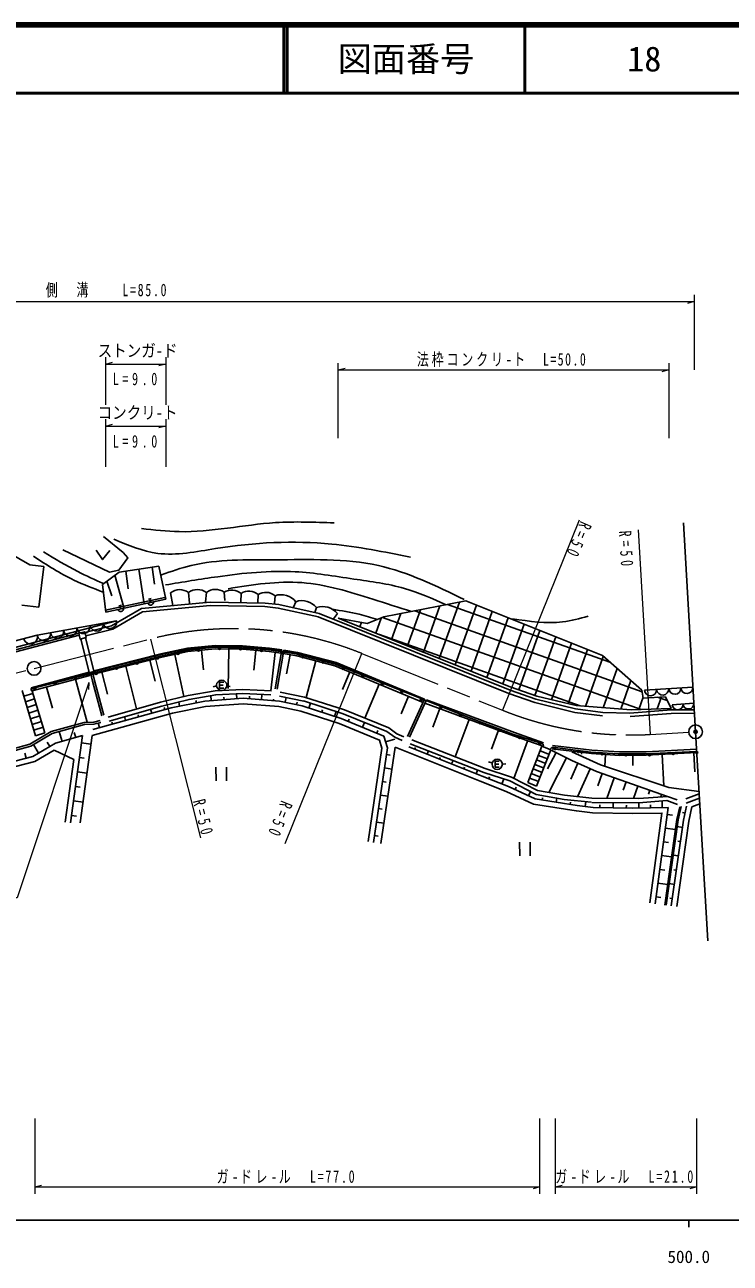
# Model space of a CAD drawing. Units: millimetres, scale not verified. Extents: x 40000 to 680000, y 20000 to 380000.
# Drawn here: x 470841 to 574068, y 198715 to 380000 of the extents above; entities that cross this region are included whole.
import ezdxf
from ezdxf.enums import TextEntityAlignment as Align

# ---------------------------------------------------------------- set-up
doc = ezdxf.new("R2010")
doc.units = ezdxf.units.MM
doc.header["$LTSCALE"] = 1000
doc.header["$PDMODE"] = 32
doc.header["$PDSIZE"] = 500
doc.linetypes.add('CHAIN', pattern=[18.5, 12, -1.5, 3.5, -1.5])
for name, color, linetype, lineweight in [('M-BGD', 7, 'Continuous', 25), ('M-BMK', 2, 'CHAIN', 13), ('M-BMK-SRVR', 3, 'Continuous', 25), ('M-STR-HTXT', 7, 'Continuous', 13), ('M-TTL', 2, 'Continuous', 140), ('M-TTL-BAND', 7, 'Continuous', 25), ('M-TTL-LINE', 7, 'Continuous', 50)]:
    doc.layers.add(name, color=color, linetype=linetype, lineweight=lineweight)
doc.layers.add('M-OTRS', color=6, linetype='Continuous')
doc.layers.add('M-TTL-TXT', color=7, linetype='Continuous')
doc.styles.add('ＭＳ ゴシック', font='')
doc.styles.get('ＭＳ ゴシック').set_extended_font_data('MS Gothic')

msp = doc.modelspace()

# ---------------------------------------------------------------- hatches: boundary and pattern name
at = {"layer": 'M-BGD'}
h = msp.add_hatch(dxfattribs=at)
h.set_pattern_fill('USER', color=256, style=0, pattern_type=2)
h.set_pattern_definition([(340.415, (488405, 419710), (838.013, 2355.363), []), (250.415, (488405, 419710), (2355.363, -838.013), [])])
h.paths.add_polyline_path([(516702, 293150), (541873, 283111), (545793, 281717), (551533, 280334), (559554, 279725), (565407, 279922), (564574, 281647), (561332, 281450), (561152, 282586), (555363, 287660), (535380, 295688), (523393, 293313), (520954, 292382)])

# ---------------------------------------------------------------- linework, layer by layer
for p, q in [((459256, 307958), (471557, 300953)), ((471557, 300953), (473610, 300708)), ((472897, 294737), (473610, 300708)), ((484034, 299432), (485326, 294716)), ((485605, 300024), (485988, 297426)), ((487542, 300310), (488289, 295241)), ((489478, 300595), (489842, 298124)), ((490447, 300738), (491461, 295923)), ((482228, 298084), (482685, 294036)), ((482830, 298533), (483588, 296426)), ((482674, 294290), (491356, 296185)), ((482685, 294036), (491461, 295923)), ((488937, 295913), (489328, 295998)), ((489434, 295510), (489044, 295425)), ((489132, 295956), (489239, 295467)), ((492187, 296867), (492488, 294982)), ((494799, 296889), (494945, 295346)), ((497411, 296911), (497289, 295537)), ((500023, 296932), (500091, 295731)), ((502504, 296762), (502438, 295522)), ((504984, 296592), (504956, 295371)), ((507464, 296422), (507359, 295334)), ((510503, 295551), (510167, 294728)), ((470399, 295036), (472897, 294737)), ((484596, 294965), (484986, 295050)), ((485093, 294562), (484702, 294477)), ((484791, 295008), (484898, 294519)), ((513543, 294680), (513263, 293953)), ((516582, 293809), (516016, 293060)), ((484259, 292750), (451971, 284310)), ((479032, 290073), (480246, 285253)), ((479711, 290244), (480925, 285424)), ((496718, 288444), (497014, 285558)), ((500698, 288624), (500625, 282831)), ((504638, 288421), (504376, 285532)), ((506642, 288641), (508441, 288429)), ((506653, 288741), (508458, 288528)), ((508458, 288528), (507478, 282785)), ((508753, 288477), (507773, 282731)), ((489128, 286971), (489900, 283902)), ((492797, 287825), (494122, 281681)), ((507500, 288137), (506834, 282494)), ((508669, 287984), (508399, 288031)), ((508669, 287984), (510636, 287629)), ((509653, 287807), (509148, 285010)), ((513434, 286898), (512027, 281519)), ((529285, 281178), (516353, 286549)), ((529323, 281270), (516392, 286641)), ((471793, 282934), (480246, 285253)), ((471822, 282838), (480271, 285156)), ((471927, 282485), (480377, 284770)), ((480271, 285156), (480950, 285327)), ((480770, 283941), (480465, 285205)), ((481062, 284012), (480756, 285278)), ((482127, 285211), (482925, 282036)), ((485628, 286091), (487197, 279847)), ((518383, 285273), (517320, 282714)), ((471784, 282964), (473764, 276337)), ((472001, 282891), (472292, 282964)), ((474040, 283056), (474882, 279944)), ((478264, 284199), (479970, 277895)), ((480771, 283938), (482130, 278860)), ((481061, 284015), (482419, 278938)), ((498892, 283224), (498406, 283107)), ((499355, 283313), (499865, 283313)), ((500427, 283224), (500914, 283113)), ((522686, 283485), (520617, 278505)), ((568617, 283042), (561530, 282614)), ((470443, 282563), (472422, 275937)), ((472032, 282136), (470690, 281735)), ((472279, 281307), (470938, 280907)), ((497169, 281003), (492279, 280034)), ((495947, 280760), (495882, 281086)), ((502820, 281415), (497169, 281003)), ((498111, 281071), (498058, 281796)), ((499995, 281209), (499967, 281593)), ((501878, 281346), (501825, 282070)), ((508113, 280997), (502820, 281415)), ((503702, 281345), (503730, 281703)), ((505466, 281206), (505526, 281965)), ((507231, 281066), (507247, 281276)), ((511454, 280291), (508113, 280997)), ((511676, 281006), (508119, 281706)), ((511792, 281594), (508226, 282296)), ((508948, 280820), (509095, 281514)), ((526989, 281698), (525918, 279121)), ((529282, 281179), (526864, 275839)), ((529559, 281064), (527137, 275714)), ((529605, 281166), (542501, 276398)), ((472527, 280479), (471185, 280078)), ((472774, 279651), (471433, 279250)), ((492279, 280034), (480800, 276848)), ((489409, 279237), (489251, 279806)), ((491323, 279768), (491244, 280053)), ((493502, 280276), (493382, 280882)), ((510619, 280468), (510695, 280826)), ((511454, 280291), (517133, 278454)), ((512401, 279985), (512631, 280697)), ((514294, 279373), (514409, 279729)), ((516186, 278760), (516417, 279474)), ((531554, 279912), (530554, 277208)), ((568752, 280712), (565577, 280443)), ((473021, 278822), (471680, 278422)), ((473269, 277994), (471927, 277593)), ((481756, 277114), (481576, 277762)), ((483670, 277645), (483595, 277912)), ((485583, 278175), (485431, 278722)), ((487496, 278706), (487419, 278985)), ((517133, 278454), (523387, 275890)), ((518175, 278027), (518319, 278377)), ((520260, 277172), (520552, 277884)), ((535865, 278318), (533835, 272828)), ((473516, 277166), (472175, 276765)), ((472422, 275937), (473764, 276337)), ((479281, 275941), (475313, 274832)), ((476305, 275109), (475897, 276569)), ((477553, 263189), (479281, 275941)), ((478289, 275663), (478086, 276390)), ((480683, 275986), (478957, 263203)), ((522344, 276317), (522492, 276679)), ((523387, 275890), (523893, 274178)), ((540176, 276725), (539146, 273939)), ((542501, 276398), (546723, 274912)), ((475313, 274832), (472022, 272896)), ((472845, 273380), (472099, 274648)), ((474490, 274348), (474114, 274987)), ((475151, 273808), (477999, 272436)), ((479137, 274878), (480509, 274692)), ((523893, 274178), (521884, 260313)), ((522919, 260168), (525049, 274250)), ((523640, 275034), (524989, 275433)), ((527035, 274315), (537779, 270004)), ((527930, 273956), (528024, 274188)), ((544420, 275156), (542397, 269681)), ((546508, 274385), (544440, 269077)), ((547812, 273876), (545744, 268568)), ((546223, 274874), (546508, 274780)), ((546508, 274385), (547812, 273876)), ((547849, 273831), (550882, 272315)), ((548073, 274515), (553828, 273815)), ((548162, 274228), (548460, 274191)), ((553828, 273815), (557869, 273552)), ((472022, 272896), (456337, 268876)), ((471042, 272645), (470852, 273386)), ((476760, 263297), (477999, 272436)), ((478849, 272753), (479535, 272660)), ((523749, 273187), (524307, 273107)), ((529721, 273237), (529914, 273718)), ((531512, 272519), (531611, 272767)), ((533302, 271800), (533508, 272312)), ((539198, 271970), (538718, 272112)), ((547084, 271867), (545732, 272394)), ((547343, 272531), (545991, 273058)), ((547601, 273194), (546249, 273721)), ((548580, 273486), (547354, 271076)), ((550115, 272706), (547530, 267622)), ((550882, 272315), (554481, 270701)), ((550886, 273597), (555096, 271677)), ((552334, 273457), (552310, 273208)), ((555818, 273185), (555707, 271473)), ((559822, 273065), (559832, 271578)), ((564109, 273199), (564349, 268586)), ((568748, 273441), (568895, 270635)), ((478561, 270628), (479935, 270442)), ((498820, 271338), (498822, 269338)), ((500342, 269340), (500340, 271340)), ((523462, 271207), (524565, 271047)), ((535093, 271082), (535199, 271345)), ((536884, 270364), (537101, 270905)), ((539680, 271749), (540190, 271749)), ((540711, 271784), (541209, 271835)), ((546309, 269877), (544957, 270404)), ((546567, 270540), (545215, 271067)), ((546826, 271204), (545474, 271731)), ((551782, 271912), (550734, 269575)), ((553581, 271105), (551742, 267004)), ((554481, 270701), (564898, 267035)), ((555349, 270395), (554712, 268586)), ((478273, 268502), (478960, 268409)), ((523176, 269226), (523720, 269147)), ((537779, 270004), (541619, 268517)), ((538739, 269633), (538856, 269934)), ((540659, 268889), (540932, 269592)), ((541619, 268517), (545533, 266675)), ((542597, 268057), (542759, 268400)), ((544440, 269077), (545744, 268568)), ((546050, 269213), (544698, 269740)), ((557085, 269785), (556022, 266763)), ((558821, 269174), (558395, 267961)), ((560558, 268563), (559914, 266734)), ((522889, 267245), (523966, 267089)), ((544554, 267136), (544851, 267765)), ((545533, 266675), (551670, 265718)), ((546556, 266516), (546608, 266851)), ((548601, 266197), (548697, 266811)), ((562294, 267952), (562094, 267384)), ((564030, 267341), (563897, 266962)), ((564898, 267035), (566298, 266526)), ((567588, 266672), (569523, 267412)), ((569559, 266783), (567644, 266051)), ((477985, 266377), (479361, 266191)), ((522602, 265264), (523134, 265187)), ((550647, 265878), (550696, 266193)), ((551670, 265718), (553992, 265428)), ((552831, 265573), (552918, 266275)), ((553992, 265428), (559838, 265328)), ((554966, 265411), (554973, 265791)), ((556915, 265378), (556928, 266156)), ((558863, 265345), (558870, 265743)), ((559838, 265328), (564978, 265418)), ((560695, 265343), (560681, 266128)), ((562408, 265373), (562400, 265812)), ((564978, 265418), (563082, 251346)), ((564122, 265403), (564105, 266376)), ((567462, 264597), (567084, 264678)), ((567243, 263563), (567682, 265632)), ((569608, 265945), (568474, 265512)), ((477697, 264252), (478385, 264159)), ((522315, 263284), (523367, 263131)), ((564843, 264412), (565608, 264309)), ((565441, 251039), (567243, 263563)), ((522028, 261303), (522548, 261228)), ((564572, 262402), (566044, 262204)), ((567093, 262519), (566306, 262632)), ((543257, 260334), (543258, 258334)), ((544778, 258335), (544777, 260335)), ((564301, 260392), (565031, 260294)), ((566792, 260432), (566402, 260488)), ((564030, 258382), (565480, 258187)), ((566492, 258345), (565719, 258456)), ((563759, 256372), (564478, 256275)), ((566192, 256257), (565809, 256313)), ((563488, 254362), (564915, 254169)), ((565891, 254170), (565133, 254279)), ((563217, 252351), (563925, 252256)), ((565591, 252083), (565215, 252137))]:
    msp.add_line(p, q, dxfattribs=at)
for points in [[(476403, 303143), (483238, 299882), (484608, 300180), (485909, 301964), (485216, 302759), (482337, 305080)], [(481278, 303116), (482223, 301717), (483277, 303036)], [(482228, 298084), (484637, 299882), (490447, 300738)], [(513939, 293817), (508019, 295118), (506000, 295323), (497951, 295476), (487929, 294575), (483546, 292013), (479642, 291023)], [(513832, 293329), (507940, 294623), (505970, 294823), (497968, 294976), (488085, 294087), (483737, 291546), (479765, 290538)], [(568809, 279722), (565411, 279701), (559401, 279248), (555425, 279346), (551434, 279846), (545621, 281263), (541845, 282583), (513939, 293817)], [(439344, 285506), (442443, 284799), (446189, 284612), (451055, 285033), (472656, 290636), (484259, 292750)], [(555388, 278847), (551344, 279354), (545479, 280783), (541670, 282115), (513752, 293354)], [(478745, 290929), (452022, 283935), (447680, 283340)], [(478821, 290639), (452080, 283640), (447720, 283043)], [(472292, 282964), (490742, 287590), (494661, 288446), (498606, 288878), (502581, 288810), (506545, 288493), (510489, 287903), (516265, 286400), (531063, 280497), (534786, 278984), (542280, 276178), (546223, 274874)], [(508373, 288034), (506601, 288243), (502676, 288599), (498720, 288649), (494715, 288239), (490878, 287411), (480377, 284771)], [(506653, 288741), (502701, 289099), (498698, 289150), (494637, 288733), (490765, 287898), (480925, 285424)], [(506642, 288641), (502696, 288999), (498703, 289050), (494653, 288634), (490787, 287800), (480950, 285327)], [(516366, 286544), (510723, 288020), (508736, 288376)], [(516392, 286641), (510744, 288118), (508753, 288475)], [(529140, 280805), (516232, 286166), (510636, 287629)], [(471771, 282575), (471761, 282614), (471766, 282677), (471783, 282733), (471820, 282794), (471861, 282835), (471924, 282871), (472001, 282891)], [(499955, 283793), (499355, 283793), (499355, 282893), (499955, 282893)], [(506953, 282488), (502754, 282716), (498715, 282518), (494755, 281837), (490723, 280848), (483022, 278662)], [(506845, 281893), (502752, 282115), (498781, 281921), (494878, 281249), (490876, 280268), (483179, 278083)], [(526044, 275233), (524976, 275698), (523822, 276563), (517416, 279151), (511608, 281023)], [(526294, 275779), (525279, 276220), (524120, 277090), (517620, 279715), (511792, 281594)], [(502817, 280612), (497276, 280208), (492464, 279255), (480683, 275986)], [(511248, 279517), (507998, 280203), (502817, 280612)], [(521093, 260427), (523076, 274119), (522728, 275295), (516858, 277702), (511248, 279517)], [(546558, 274441), (542331, 275928), (529398, 280709)], [(568838, 279222), (565432, 279201), (559414, 278748)], [(481948, 277848), (480964, 277620), (479582, 277585), (474826, 276274), (471716, 274419), (456166, 270121), (449453, 270186)], [(481870, 278138), (480925, 277919), (479538, 277883), (474708, 276553), (471597, 274698), (456127, 270422), (449456, 270486)], [(475151, 273808), (472331, 272149), (456438, 268076), (444304, 268055), (440323, 268500), (435528, 269764)], [(551546, 264928), (545296, 265903), (541304, 267781), (537486, 269260), (525049, 274250)], [(545694, 267338), (541813, 269304), (538007, 270551), (527241, 274764)], [(545886, 267914), (542043, 269859), (538210, 271116), (527492, 275310)], [(546508, 274780), (546584, 274754), (546628, 274729), (546676, 274682), (546704, 274641), (546720, 274593), (546730, 274527), (546724, 274476), (546714, 274448)], [(547834, 274017), (547839, 274057), (547866, 274114), (547902, 274160), (547958, 274203), (548011, 274227), (548083, 274238), (548162, 274228)], [(569172, 273465), (561789, 273079), (557855, 273052), (553782, 273317), (548013, 274019)], [(548460, 274191), (553657, 273547), (557650, 273287), (561651, 273272), (569163, 273629)], [(557869, 273552), (561774, 273578), (569143, 273964)], [(540280, 272229), (539680, 272229), (539680, 271329), (540280, 271329)], [(555096, 271677), (565063, 268347), (569502, 267770)], [(553740, 266183), (549756, 266616), (545694, 267338)], [(553805, 266779), (549841, 267211), (545886, 267914)], [(564898, 267035), (560679, 266728), (553805, 266779)], [(562289, 251453), (564061, 264601), (559838, 264528), (553935, 264629), (551570, 264924)], [(566357, 265865), (564813, 266428), (560699, 266128), (553800, 266179)], [(566681, 265542), (566250, 263670), (564491, 251148)], [(566890, 265561), (566447, 263634), (564689, 251120)], [(568474, 265512), (568031, 263423), (566232, 250926)]]:
    msp.add_lwpolyline(points, dxfattribs=at)
for points in [[(516702, 293150), (541873, 283111), (545793, 281717), (551533, 280334), (559554, 279725), (565407, 279922), (564574, 281647), (561332, 281450), (561152, 282586), (555363, 287660), (535380, 295688), (523393, 293313), (520954, 292382)], [(479835, 290287), (478959, 290062), (478737, 290927), (479613, 291152)]]:
    msp.add_lwpolyline(points, close=True, dxfattribs=at)
for centre, radius in [((496280, 288472), 150), ((496280, 288472), 90), ((496280, 288472), 30), ((499328, 288715), 150), ((499328, 288715), 90), ((499328, 288715), 30), ((502408, 288663), 150), ((502408, 288663), 90), ((502408, 288663), 30), ((505470, 288429), 150), ((505470, 288429), 90), ((505470, 288429), 30), ((487269, 286564), 150), ((487269, 286564), 90), ((487269, 286564), 30), ((490257, 287314), 150), ((490257, 287314), 90), ((490257, 287314), 30), ((493259, 287986), 150), ((493259, 287986), 90), ((493259, 287986), 30), ((508515, 288047), 150), ((508515, 288047), 90), ((508515, 288047), 30), ((511522, 287479), 150), ((511522, 287479), 90), ((511522, 287479), 30), ((514504, 286703), 150), ((514504, 286703), 90), ((514504, 286703), 30), ((481293, 285066), 150), ((481293, 285066), 90), ((481293, 285066), 30), ((484281, 285815), 150), ((484281, 285815), 90), ((484281, 285815), 30), ((517417, 285779), 150), ((517417, 285779), 90), ((517417, 285779), 30), ((520278, 284637), 150), ((520278, 284637), 90), ((520278, 284637), 30), ((472329, 282818), 150), ((472329, 282818), 90), ((472329, 282818), 30), ((475317, 283567), 150), ((475317, 283567), 90), ((475317, 283567), 30), ((478305, 284317), 150), ((478305, 284317), 90), ((478305, 284317), 30), ((499655, 283313), 750), ((523139, 283496), 150), ((523139, 283496), 90), ((523139, 283496), 30), ((526001, 282355), 150), ((526001, 282355), 90), ((526001, 282355), 30), ((528862, 281213), 150), ((528862, 281213), 90), ((528862, 281213), 30), ((531721, 280068), 150), ((531721, 280068), 90), ((531721, 280068), 30), ((534575, 278908), 150), ((534575, 278908), 90), ((534575, 278908), 30), ((537462, 277822), 150), ((537462, 277822), 90), ((537462, 277822), 30), ((540347, 276742), 150), ((540347, 276742), 90), ((540347, 276742), 30), ((543251, 275699), 150), ((543251, 275699), 90), ((543251, 275699), 30), ((546176, 274731), 150), ((546176, 274731), 90), ((546176, 274731), 30), ((548442, 274042), 150), ((548442, 274042), 90), ((548442, 274042), 30), ((551875, 273616), 150), ((539980, 271749), 750), ((551875, 273616), 90), ((551875, 273616), 30), ((555327, 273288), 150), ((555327, 273288), 90), ((555327, 273288), 30), ((558791, 273133), 150), ((558791, 273133), 90), ((558791, 273133), 30), ((562258, 273151), 150), ((562258, 273151), 90), ((562258, 273151), 30), ((565714, 273315), 150), ((565714, 273315), 90), ((565714, 273315), 30), ((569170, 273479), 150), ((569170, 273479), 90), ((569170, 273479), 30)]:
    msp.add_circle(centre, radius, dxfattribs=at)
for centre, radius, start, end in [((493507, 295137), 2177, 53.6051, 127.34485), ((496120, 295158), 2177, 53.6051, 127.34485), ((498732, 295180), 2177, 53.6051, 127.34485), ((489267, 295451), 400, 192.13822, 12.13822), ((501150, 295194), 2072, 49.2063, 122.94617), ((503630, 295023), 2072, 49.2063, 122.94617), ((506111, 294853), 2072, 49.2063, 122.94617), ((508364, 293825), 2749, 38.90222, 109.11255), ((511403, 292954), 2749, 38.90222, 109.11255), ((484879, 294508), 400, 192.13822, 12.13822), ((514443, 292083), 2749, 38.90222, 109.11255), ((479424, 291869), 983, 190.32523, 10.32523), ((481358, 292221), 983, 190.32523, 10.32523), ((483292, 292573), 983, 190.32523, 10.32523), ((471674, 290381), 1014, 194.54147, 14.54147), ((473623, 290812), 983, 190.32523, 10.32523), ((475557, 291164), 983, 190.32523, 10.32523), ((477491, 291517), 983, 190.32523, 10.32523), ((564188, 282774), 888, 183.45686, 3.45686), ((565959, 282881), 888, 183.45686, 3.45686), ((567731, 282988), 888, 183.45686, 3.45686), ((562416, 282667), 888, 183.45686, 3.45686), ((566371, 280510), 797, 184.83758, 4.83758), ((567958, 280644), 797, 184.83758, 4.83758)]:
    msp.add_arc(centre, radius, start, end, dxfattribs=at)
for points, knots in [([(487933, 306271), (489765, 306054), (491598, 305837), (493428, 305802), (498135, 305710), (502830, 306818), (507547, 307120), (510402, 307302), (513265, 307190), (516128, 307077)], [0, 0, 0, 0, 1, 1, 1, 2, 2, 2, 3, 3, 3, 3]), ([(483878, 304693), (485997, 303803), (488115, 302913), (490302, 302629), (493056, 302272), (495917, 302877), (498769, 303329), (504474, 304233), (510140, 304527), (515754, 303984), (519608, 303612), (523438, 302845), (527268, 302078)], [0, 0, 0, 0, 1, 1, 1, 2, 2, 2, 3, 3, 3, 4, 4, 4, 4]), ([(473603, 302834), (475248, 301834), (476894, 300834), (478603, 299958), (479837, 299326), (481104, 298758), (482370, 298191)], [0, 0, 0, 0, 1, 1, 1, 2, 2, 2, 2]), ([(472121, 302193), (474050, 300937), (475979, 299682), (478042, 298695), (479418, 298036), (480854, 297496), (482290, 296957)], [0, 0, 0, 0, 1, 1, 1, 2, 2, 2, 2]), ([(490847, 299488), (492284, 299987), (493721, 300487), (495184, 300839), (499115, 301786), (503232, 301668), (507361, 301684), (512519, 301703), (517693, 301931), (522585, 300838), (526923, 299868), (531039, 297859), (535154, 295851)], [0, 0, 0, 0, 1, 1, 1, 2, 2, 2, 3, 3, 3, 4, 4, 4, 4]), ([(491434, 298005), (493978, 298428), (496523, 298852), (499089, 299213), (502845, 299741), (506646, 300135), (510410, 299936), (513282, 299784), (516131, 299286), (519000, 298863), (521490, 298496), (523994, 298185), (526390, 297494), (528475, 296893), (530477, 296003), (532479, 295113)], [0, 0, 0, 0, 1, 1, 1, 2, 2, 2, 3, 3, 3, 4, 4, 4, 5, 5, 5, 5]), ([(500591, 297452), (504209, 298032), (507826, 298612), (511396, 298342), (514904, 298077), (518365, 296992), (521770, 295911), (523664, 295310), (525540, 294710), (527416, 294110)], [0, 0, 0, 0, 1, 1, 1, 2, 2, 2, 3, 3, 3, 3]), ([(515868, 294433), (517184, 294235), (518499, 294036), (519786, 293721), (520680, 293502), (521561, 293226), (522442, 292950)], [0, 0, 0, 0, 1, 1, 1, 2, 2, 2, 2]), ([(542214, 293049), (544676, 292671), (547138, 292294), (549546, 292595), (550793, 292751), (552025, 293088), (553258, 293426)], [0, 0, 0, 0, 1, 1, 1, 2, 2, 2, 2])]:
    msp.add_open_spline(points, degree=3, knots=knots, dxfattribs=at)
at = {"layer": 'M-BMK'}
for p, q in [((520146, 287974), (540761, 279665)), ((562347, 276122), (567997, 276450))]:
    msp.add_line(p, q, dxfattribs=at)
msp.add_lwpolyline([(454533, 281329), (472210, 285789), (489221, 290081)], dxfattribs=at)
for centre, start, end in [((501453, 241600), 68.04584, 104.1604), ((559454, 326039), 248.0459, 273.31708)]:
    msp.add_arc(centre, 50000, start, end, dxfattribs=at)
at = {"layer": 'M-BMK-SRVR'}
msp.add_lwpolyline([(570769, 245907), (568996, 276508), (567223, 307090)], dxfattribs=at)
for centre in [(472210, 285789), (568996, 276508)]:
    msp.add_circle(centre, 1000, dxfattribs=at)
at = {"layer": 'M-OTRS'}
msp.add_point((568996, 276508), dxfattribs=at)
at = {"layer": 'M-STR-HTXT'}
for p, q in [((397052, 339478), (568809, 339478)), ((568809, 339478), (567809, 339198)), ((568809, 340478), (568809, 329478)), ((482685, 324355), (482685, 331339)), ((482685, 330339), (483685, 330619)), ((482685, 330339), (491461, 330339)), ((491461, 330339), (490461, 330059)), ((491461, 331339), (491461, 324355)), ((516706, 319478), (516706, 330478)), ((565066, 330478), (565066, 319478)), ((516706, 329478), (517706, 329758)), ((516706, 329478), (565066, 329478)), ((565066, 329478), (564066, 329198)), ((482685, 315278), (482685, 322262)), ((482685, 321262), (483685, 321542)), ((482685, 321262), (491461, 321262)), ((491461, 321262), (490461, 320982)), ((491461, 322262), (491461, 315278)), ((551977, 307489), (540761, 279665)), ((560611, 306072), (562347, 276122)), ((489221, 290081), (496560, 260992)), ((508930, 260150), (520146, 287974)), ((480208, 283727), (480158, 282690)), ((472292, 219883), (472292, 208883)), ((546223, 208883), (546223, 219883)), ((548460, 219883), (548460, 208883)), ((569163, 208883), (569163, 219883)), ((472292, 209883), (473292, 210163)), ((472292, 209883), (546223, 209883)), ((546223, 209883), (545223, 209603)), ((548460, 209883), (549460, 210163)), ((548460, 209883), (569163, 209883)), ((569163, 209883), (568163, 209603))]:
    msp.add_line(p, q, dxfattribs=at)
msp.add_lwpolyline([(480208, 283727), (469743, 252201), (441726, 252201)], dxfattribs=at)
at = {"layer": 'M-TTL'}
msp.add_line((680000, 380000), (40000, 380000), dxfattribs=at)
at = {"layer": 'M-TTL-BAND'}
for p, q in [((40000, 205000), (579000, 205000)), ((568000, 205000), (568000, 204000))]:
    msp.add_line(p, q, dxfattribs=at)
at = {"layer": 'M-TTL-LINE'}
for p, q in [((508747, 380000), (508747, 370000)), ((509247, 380000), (509247, 370000)), ((543997, 380000), (543997, 370000)), ((40000, 370000), (680000, 370000))]:
    msp.add_line(p, q, dxfattribs=at)

# ---------------------------------------------------------------- texts
at = {"layer": 'M-STR-HTXT', "style": 'ＭＳ ゴシック', "width": 0.85}
for s, p in [('ストンガ-ド', (481506, 330839)), ('コンクリ-ト', (481506, 321762))]:
    msp.add_text(s, height=1833, dxfattribs=at).set_placement(p, align=Align.BOTTOM_LEFT)
at = {"layer": 'M-STR-HTXT', "char_height": 1833, "attachment_point": 7, "style": 'ＭＳ ゴシック'}
for s, insert in [('\\T1.28;\\W0.7;側\u3000溝\u3000\u3000L=85.0', (473923, 340070)), ('\\T1.24;\\W0.7;法枠コンクリ-ト\u3000L=50.0', (528211, 329909)), ('\\T1.61;\\W0.7;L=9.0', (483731, 327216)), ('\\T1.61;\\W0.7;L=9.0', (483731, 318081)), ('\\T1.3;\\W0.7;ガ-ドレ-ル\u3000L=77.0', (498916, 210383)), ('\\T1.3;\\W0.7;ガ-ドレ-ル\u3000L=21.0', (548470, 210383))]:
    msp.add_mtext(s, dxfattribs=dict(at, insert=insert))
for insert, rotation in [((552151, 307467), 246.2), ((557736, 305885), 273.7), ((495403, 266365), 283.9), ((508355, 266572), 247.9)]:
    msp.add_mtext('\\T1.65;\\W0.7;R=50', dxfattribs=dict(at, insert=insert, rotation=rotation))
at = {"layer": 'M-TTL-BAND', "style": 'ＭＳ ゴシック'}
msp.add_text('500.0', height=1833, dxfattribs=at).set_placement((568000, 198195), align=Align.BOTTOM_CENTER)
at = {"layer": 'M-TTL-TXT', "style": 'ＭＳ ゴシック'}
for s, p in [('図面番号', (526622, 375000)), ('18', (561497, 375000))]:
    msp.add_text(s, height=3666, dxfattribs=at).set_placement(p, align=Align.MIDDLE_CENTER)

doc.saveas('drawing.dxf')
